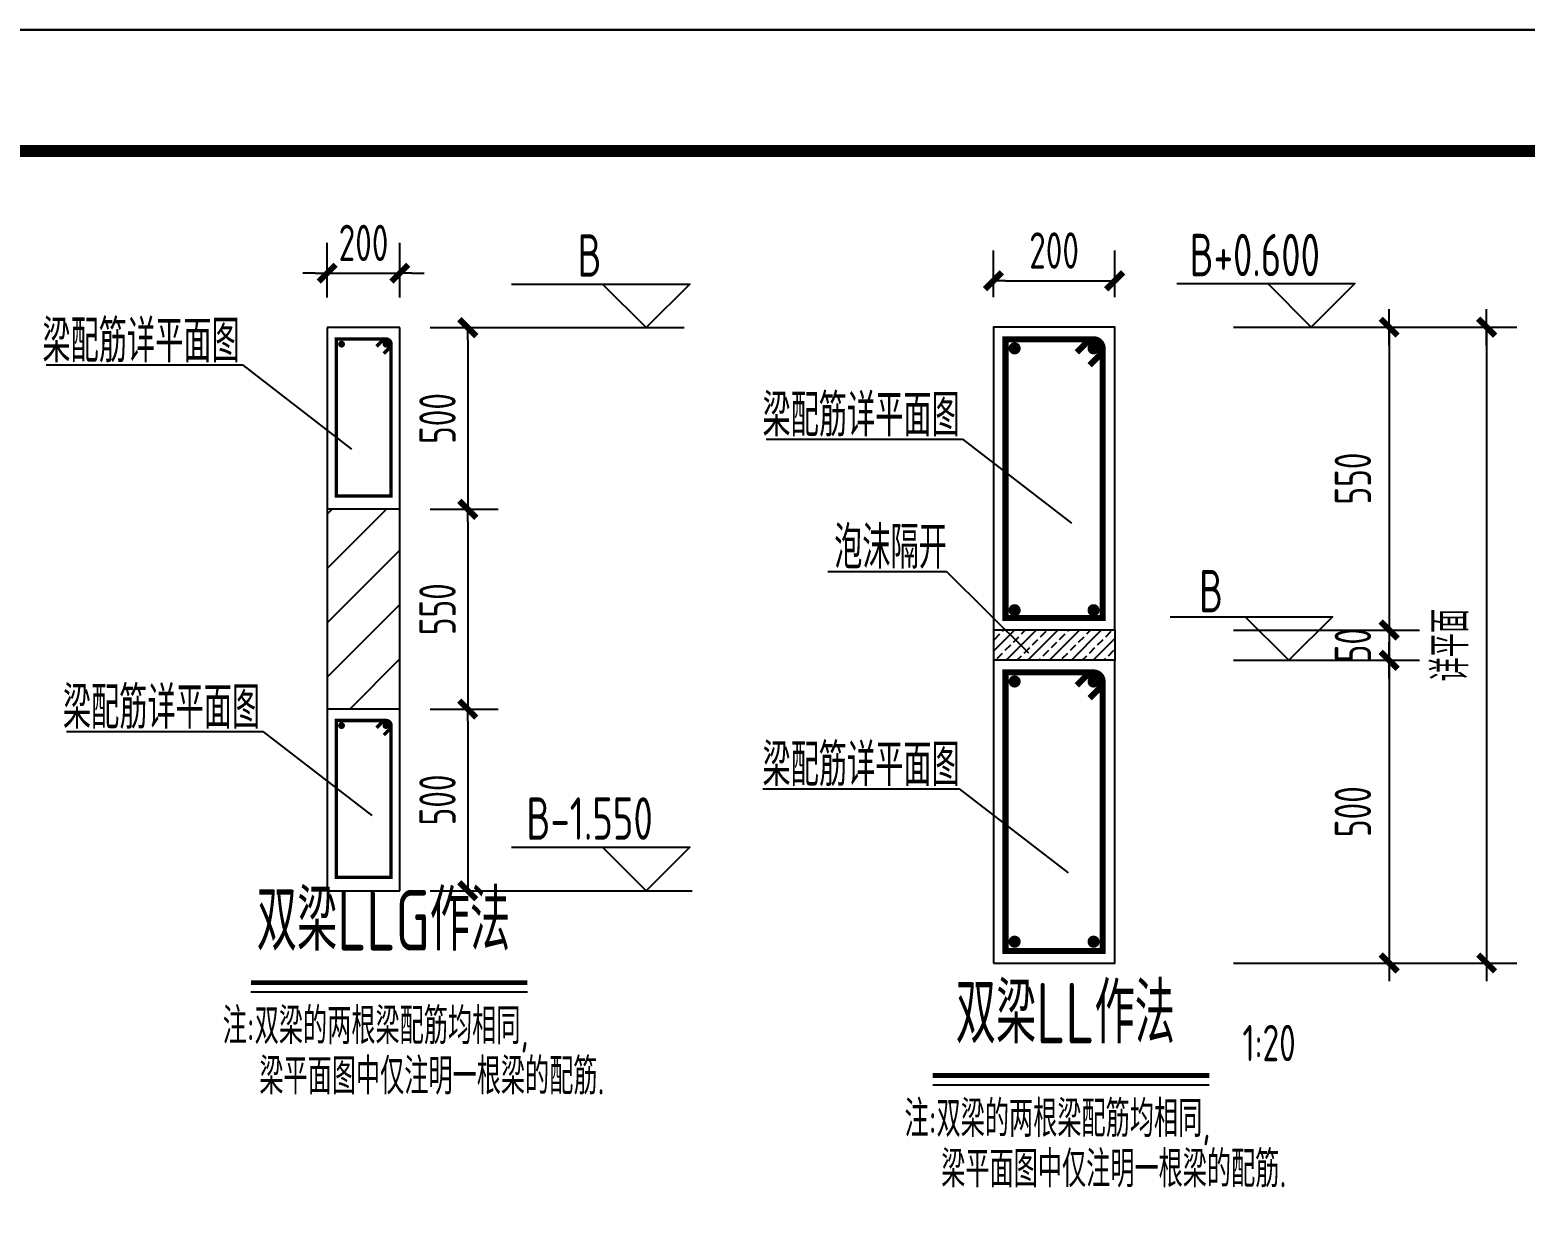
# Model space of a CAD drawing. Extents: x 580289 to 1106878, y -144605 to 78052.
# Drawn here: x 907528 to 919879, y -14192 to -4297 of the extents above; entities that cross this region are included whole.
import ezdxf
from ezdxf.enums import TextEntityAlignment as Align

# ---------------------------------------------------------------- set-up
doc = ezdxf.new("R2010")
doc.units = 0
doc.header["$LTSCALE"] = 100
doc.layers.get('0').update_dxf_attribs({"linetype": 'CONTINUOUS'})
doc.layers.get('Defpoints').update_dxf_attribs({"linetype": 'CONTINUOUS'})
for name, color, linetype in [('beam_dy', 7, 'CONTINUOUS'), ('DIM', 3, 'CONTINUOUS'), ('T图框', 7, 'CONTINUOUS'), ('图框', 254, 'CONTINUOUS'), ('梁__实线', 4, 'CONTINUOUS')]:
    doc.layers.add(name, color=color, linetype=linetype)
doc.styles.add('dim_font', font='tssdeng.shx', dxfattribs={"width": 0.7, "bigfont": 'tssdchn.shx'})
doc.styles.get("Standard").update_dxf_attribs({"font": 'tssdeng.shx', "width": 0.7, "bigfont": 'tssdchn.shx'})
doc.styles.add('TSSD_Dimension', font='Tssdeng.shx', dxfattribs={"width": 0.7, "bigfont": 'tssdchn.shx'})
doc.dimstyles.new('DIMN', dxfattribs={"dimtxt": 300, "dimasz": 1, "dimexe": 250, "dimexo": 300, "dimgap": 150, "dimtad": 1, "dimdec": 0, "dimzin": 0, "dimdsep": 46, "dimtxsty": 'dim_font', "dimblk": '_DIMX', "dimcen": 0.09, "dimclrt": 7, "dimadec": 0, "dimazin": 0, "dimtfac": 1, "dimtdec": 0, "dimtix": 1, "dimtmove": 2, "dimatfit": 3, "dimldrblk": '_DIMX', "dimfxl": 250, "dimtolj": 1, "dimtzin": 0, "dimarcsym": 0})
doc.dimstyles.new('TSSD_100_100$0', dxfattribs={"dimtxt": 300, "dimasz": 100, "dimexe": 250, "dimexo": 250, "dimgap": 100, "dimtad": 1, "dimdec": 0, "dimzin": 0, "dimdsep": 46, "dimtxsty": 'TSSD_Dimension', "dimblk": '_TSDBK', "dimblk1": '_TSDBK', "dimblk2": '_TSDBK', "dimsah": 1, "dimcen": 0, "dimclrt": 7, "dimadec": 0, "dimazin": 0, "dimtfac": 1, "dimtdec": 0, "dimtix": 1, "dimtmove": 2, "dimatfit": 3, "dimldrblk": '_TSDBK', "dimfxl": 1, "dimtolj": 1, "dimtzin": 0, "dimarcsym": 0})

# ---------------------------------------------------------------- blocks, each defined once
blk = doc.blocks.new('_DIMX')
blk.add_line((-150, 0), (150, 0))
at = {"const_width": 50}
blk.add_lwpolyline([(-70, -70), (70, 70)], dxfattribs=at)
blk = doc.blocks.new('*D1104')
at = {"layer": 'beam_dy', "color": 0, "lineweight": -2}
for p, q in [((918794, -6752), (919811, -6752)), ((919561, -6753), (919561, -12002)), ((918724, -12003), (919811, -12003))]:
    blk.add_line(p, q, dxfattribs=at)
at = {"layer": 'Defpoints', "color": 0}
for p in [(918494, -6752), (918424, -12003), (919561, -12003)]:
    blk.add_point(p, dxfattribs=at)
at = {"layer": 'beam_dy', "color": 0, "lineweight": -2}
for p, rotation in [((919561, -6752), 90), ((919561, -12003), 270)]:
    blk.add_blockref('_DIMX', p, dxfattribs=dict(at, rotation=rotation))
at = {"layer": 'beam_dy', "color": 7, "insert": (919261, -9377), "char_height": 300, "attachment_point": 5, "rotation": 90, "style": 'TSSD_Dimension'}
blk.add_mtext('\\A1;详平面', dxfattribs=at)
blk = doc.blocks.new('*D1105')
at = {"layer": 'beam_dy', "color": 0, "lineweight": -2}
for p, q in [((917470, -6752), (919006, -6752)), ((918756, -6753), (918756, -9252)), ((917470, -9253), (919006, -9253))]:
    blk.add_line(p, q, dxfattribs=at)
at = {"layer": 'Defpoints', "color": 0}
for p in [(917170, -6752), (917170, -9253), (918756, -9253)]:
    blk.add_point(p, dxfattribs=at)
at = {"layer": 'beam_dy', "color": 0, "lineweight": -2}
for p, rotation in [((918756, -6752), 90), ((918756, -9253), 270)]:
    blk.add_blockref('_DIMX', p, dxfattribs=dict(at, rotation=rotation))
at = {"layer": 'beam_dy', "color": 7, "insert": (918456, -8002), "char_height": 300, "attachment_point": 5, "rotation": 90, "style": 'TSSD_Dimension'}
blk.add_mtext('\\A1;550', dxfattribs=at)
blk = doc.blocks.new('*D1106')
at = {"layer": 'beam_dy', "color": 0, "lineweight": -2}
for p, q in [((917470, -9503), (919006, -9503)), ((918756, -9504), (918756, -12002)), ((917470, -12003), (919006, -12003))]:
    blk.add_line(p, q, dxfattribs=at)
at = {"layer": 'Defpoints', "color": 0}
for p in [(917170, -9503), (917170, -12003), (918756, -12003)]:
    blk.add_point(p, dxfattribs=at)
at = {"layer": 'beam_dy', "color": 0, "lineweight": -2}
for p, rotation in [((918756, -9503), 90), ((918756, -12003), 270)]:
    blk.add_blockref('_DIMX', p, dxfattribs=dict(at, rotation=rotation))
at = {"layer": 'beam_dy', "color": 7, "insert": (918456, -10753), "char_height": 300, "attachment_point": 5, "rotation": 90, "style": 'TSSD_Dimension'}
blk.add_mtext('\\A1;500', dxfattribs=at)
blk = doc.blocks.new('*D1107')
at = {"layer": 'beam_dy', "color": 0, "lineweight": -2}
for p, q in [((917470, -9253), (919006, -9253)), ((918756, -9252), (918756, -9251)), ((918756, -9253), (918756, -9503)), ((917470, -9503), (919006, -9503)), ((918756, -9504), (918756, -9505))]:
    blk.add_line(p, q, dxfattribs=at)
at = {"layer": 'Defpoints', "color": 0}
for p in [(917170, -9253), (917170, -9503), (918756, -9503)]:
    blk.add_point(p, dxfattribs=at)
at = {"layer": 'beam_dy', "color": 0, "lineweight": -2}
for p, rotation in [((918756, -9253), 270), ((918756, -9503), 90)]:
    blk.add_blockref('_DIMX', p, dxfattribs=dict(at, rotation=rotation))
at = {"layer": 'beam_dy', "color": 7, "insert": (918456, -9378), "char_height": 300, "attachment_point": 5, "rotation": 90, "style": 'TSSD_Dimension'}
blk.add_mtext('\\A1;50', dxfattribs=at)
blk = doc.blocks.new('_TSDBK')
blk.add_line((-1, 0), (0, 0))
at = {"const_width": 0.5}
blk.add_lwpolyline([(-0.7, -0.7), (0.7, 0.7)], dxfattribs=at)
blk = doc.blocks.new('*D1108')
at = {"layer": 'Defpoints', "color": 0}
for p in [(916489, -6369), (915487, -6753), (916489, -6753)]:
    blk.add_point(p, dxfattribs=at)
at = {"layer": 'DIM', "color": 0, "lineweight": -2}
for p, q in [((915487, -6503), (915487, -6119)), ((916489, -6503), (916489, -6119)), ((915587, -6369), (916389, -6369))]:
    blk.add_line(p, q, dxfattribs=at)
at = {"layer": 'DIM', "color": 0, "lineweight": -2, "xscale": 100, "yscale": 100, "zscale": 100, "rotation": 180}
blk.add_blockref('_TSDBK', (915487, -6369), dxfattribs=at)
at = {"layer": 'DIM', "color": 0, "lineweight": -2, "xscale": 100, "yscale": 100, "zscale": 100}
blk.add_blockref('_TSDBK', (916489, -6369), dxfattribs=at)
at = {"layer": 'DIM', "color": 7, "insert": (915988, -6119), "char_height": 300, "attachment_point": 5, "style": 'TSSD_Dimension'}
blk.add_mtext('\\A1;\\A1;200', dxfattribs=at)
blk = doc.blocks.new('A$C72C84CBD')
at = {"layer": '图框', "color": 0}
for points in [[(0, 0), (0, 59400), (84100, 59400), (84100, 0)], [(0, 0), (84100, 0), (84100, 59400), (0, 59400)]]:
    blk.add_lwpolyline(points, close=True, dxfattribs=at)
at = {"layer": '图框', "color": 0, "const_width": 100}
blk.add_lwpolyline([(2500, 1000), (83100, 1000), (83100, 58400), (2500, 58400)], close=True, dxfattribs=at)
blk = doc.blocks.new('图框')
at = {"layer": 'T图框', "color": 4}
blk.add_blockref('A$C72C84CBD', (602717, 102744), dxfattribs=at)
blk = doc.blocks.new('*D1318')
at = {"layer": 'Defpoints', "color": 0}
for p in [(910584, -6306), (909984, -6756), (910584, -6756)]:
    blk.add_point(p, dxfattribs=at)
at = {"layer": 'DIM', "color": 0, "lineweight": -2}
for p, q in [((909984, -6506), (909984, -6056)), ((910584, -6506), (910584, -6056)), ((909884, -6306), (909784, -6306)), ((909984, -6306), (910584, -6306)), ((910684, -6306), (910784, -6306))]:
    blk.add_line(p, q, dxfattribs=at)
at = {"layer": 'DIM', "color": 0, "lineweight": -2, "xscale": 100, "yscale": 100, "zscale": 100}
blk.add_blockref('_TSDBK', (909984, -6306), dxfattribs=at)
at = {"layer": 'DIM', "color": 0, "lineweight": -2, "xscale": 100, "yscale": 100, "zscale": 100, "rotation": 180}
blk.add_blockref('_TSDBK', (910584, -6306), dxfattribs=at)
at = {"layer": 'DIM', "color": 7, "insert": (910284, -6056), "char_height": 300, "attachment_point": 5, "style": 'TSSD_Dimension'}
blk.add_mtext('\\A1;200', dxfattribs=at)
blk = doc.blocks.new('*D1319')
at = {"layer": 'Defpoints', "color": 0}
for p in [(910584, -6756), (910584, -8256), (911145, -8256)]:
    blk.add_point(p, dxfattribs=at)
at = {"layer": 'DIM', "color": 0, "lineweight": -2}
for p, q in [((910834, -6756), (911395, -6756)), ((911145, -6856), (911145, -8156)), ((910834, -8256), (911395, -8256))]:
    blk.add_line(p, q, dxfattribs=at)
at = {"layer": 'DIM', "color": 0, "lineweight": -2, "xscale": 100, "yscale": 100, "zscale": 100}
for p, rotation in [((911145, -6756), 90), ((911145, -8256), 270)]:
    blk.add_blockref('_TSDBK', p, dxfattribs=dict(at, rotation=rotation))
at = {"layer": 'DIM', "color": 7, "insert": (910895, -7506), "char_height": 300, "attachment_point": 5, "rotation": 90, "style": 'TSSD_Dimension'}
blk.add_mtext('\\A1;500', dxfattribs=at)
blk = doc.blocks.new('*D1320')
at = {"layer": 'Defpoints', "color": 0}
for p in [(910584, -8256), (910584, -9906), (911145, -9906)]:
    blk.add_point(p, dxfattribs=at)
at = {"layer": 'DIM', "color": 0, "lineweight": -2}
for p, q in [((910834, -8256), (911395, -8256)), ((911145, -8356), (911145, -9806)), ((910834, -9906), (911395, -9906))]:
    blk.add_line(p, q, dxfattribs=at)
at = {"layer": 'DIM', "color": 0, "lineweight": -2, "xscale": 100, "yscale": 100, "zscale": 100}
for p, rotation in [((911145, -8256), 90), ((911145, -9906), 270)]:
    blk.add_blockref('_TSDBK', p, dxfattribs=dict(at, rotation=rotation))
at = {"layer": 'DIM', "color": 7, "insert": (910895, -9081), "char_height": 300, "attachment_point": 5, "rotation": 90, "style": 'TSSD_Dimension'}
blk.add_mtext('\\A1;550', dxfattribs=at)
blk = doc.blocks.new('*D1321')
at = {"layer": 'Defpoints', "color": 0}
for p in [(910584, -9906), (910584, -11406), (911145, -11406)]:
    blk.add_point(p, dxfattribs=at)
at = {"layer": 'DIM', "color": 0, "lineweight": -2}
for p, q in [((910834, -9906), (911395, -9906)), ((911145, -10006), (911145, -11306)), ((910834, -11406), (911395, -11406))]:
    blk.add_line(p, q, dxfattribs=at)
at = {"layer": 'DIM', "color": 0, "lineweight": -2, "xscale": 100, "yscale": 100, "zscale": 100}
for p, rotation in [((911145, -9906), 90), ((911145, -11406), 270)]:
    blk.add_blockref('_TSDBK', p, dxfattribs=dict(at, rotation=rotation))
at = {"layer": 'DIM', "color": 7, "insert": (910895, -10656), "char_height": 300, "attachment_point": 5, "rotation": 90, "style": 'TSSD_Dimension'}
blk.add_mtext('\\A1;500', dxfattribs=at)

msp = doc.modelspace()

# ---------------------------------------------------------------- hatches: boundary and pattern name
at = {"layer": 'DIM'}
h = msp.add_hatch(dxfattribs=at)
h.set_pattern_fill('ANSI31', color=256, scale=100, style=0)
h.set_pattern_definition([(45, (-1843.84, -9525.7), (-224.5064, 224.5064), [])])
h.paths.add_polyline_path([(910583.9, -8255.9), (909983.9, -8255.9), (909983.9, -9905.9), (910583.9, -9905.9)])
at = {"layer": '梁__实线'}
h = msp.add_hatch(dxfattribs=at)
h.set_pattern_fill('ANSI33', color=256, scale=20, style=0)
h.set_pattern_definition([(45, (833280.49, -102590.62), (-89.80256, 89.80256), []), (45, (833370.29, -102590.62), (-89.80256, 89.80256), [63.5, -31.75])])
h.paths.add_polyline_path([(916489.1, -9503.1), (916489.1, -9502.8), (916489.1, -9252.8), (915486.8, -9252.8), (915486.8, -9503.1)])

# ---------------------------------------------------------------- linework, layer by layer
at = {"layer": 'beam_dy'}
for p, q in [((907662.5, -7064.3), (909284.1, -7064.3)), ((909284.1, -7064.3), (910184.7, -7759.2)), ((913610.1, -7677), (915231.7, -7677)), ((915231.7, -7677), (916132.4, -8371.9)), ((914119.4, -8768.5), (915098.3, -8768.5)), ((915098.3, -8768.5), (915775.4, -9440.9)), ((915486.8, -9252.8), (915486.8, -9502.8)), ((916489.1, -9252.8), (916489.1, -9502.8)), ((915486.8, -9503.1), (915486.8, -9502.8)), ((916489.1, -9502.8), (916489.1, -9503.1)), ((907831.5, -10090.7), (909453.1, -10090.7)), ((909453.1, -10090.7), (910353.7, -10785.6)), ((913581.7, -10564.1), (915203.3, -10564.1)), ((915203.3, -10564.1), (916104, -11259)), ((909353.6, -12241.8), (911637.1, -12241.8)), ((914985.8, -13008), (917269.3, -13008))]:
    msp.add_line(p, q, dxfattribs=at)
for points in [[(911506.1, -6395.6), (912978, -6395.6), (912618, -6755.6), (912258, -6395.6)], [(917000.6, -6392), (918472.4, -6392), (918112.4, -6752), (917752.4, -6392)], [(916947.3, -9142.8), (918286.4, -9142.8), (917926.4, -9502.8), (917566.4, -9142.8)], [(911506.1, -11045.9), (912978, -11045.9), (912618, -11405.9), (912258, -11045.9)]]:
    msp.add_lwpolyline(points, dxfattribs=at)
for points in [[(915486.8, -9252.8), (916489.1, -9252.8), (916489.1, -6753), (915486.8, -6753)], [(915486.8, -12003), (916489.1, -12003), (916489.1, -9503.1), (915486.8, -9503.1)]]:
    msp.add_lwpolyline(points, close=True, dxfattribs=at)
for points, const_width in [([(910392, -6910.1), (910439.8, -6862.3, -0.6681786), (910511.9, -6892.2), (910511.9, -8145.8), (910060, -8145.8), (910060, -6849.9), (910469.6, -6849.9, -0.6681786), (910499.5, -6922), (910451.7, -6969.8)], 28.2), ([(916176.2, -6958.8), (916261, -6873.9, -0.6681786), (916389.1, -6927), (916389.1, -9152.8), (915586.8, -9152.8), (915586.8, -6852), (916314.1, -6852, -0.6681786), (916367.1, -6980), (916282.2, -7064.9)], 50), ([(916176.2, -9710), (916261, -9625.1, -0.6681786), (916389.1, -9678.1), (916389.1, -11903), (915586.8, -11903), (915586.8, -9603.1), (916314.1, -9603.1, -0.6681786), (916367.1, -9731.2), (916282.2, -9816)], 50), ([(910392, -10060.4), (910439.8, -10012.6, -0.6681786), (910511.9, -10042.4), (910511.9, -11296), (910060, -11296), (910060, -10000.2), (910469.6, -10000.2, -0.6681786), (910499.5, -10072.3), (910451.7, -10120.1)], 28.2)]:
    msp.add_lwpolyline(points, format="xyb", dxfattribs=dict(at, const_width=const_width))
for points, const_width in [([(910088.2, -6892.2, 1), (910116.4, -6892.2, 1)], 28.2), ([(910455.6, -6892.2, 1), (910483.7, -6892.2, 1)], 28.2), ([(915636.8, -6927, 1), (915686.8, -6927, 1)], 50), ([(916289.1, -6927, 1), (916339.1, -6927, 1)], 50), ([(915636.8, -9089.4, -1), (915686.8, -9089.4, -1)], 50), ([(916289.1, -9089.4, -1), (916339.1, -9089.4, -1)], 50), ([(915636.8, -9678.1, 1), (915686.8, -9678.1, 1)], 50), ([(916289.1, -9678.1, 1), (916339.1, -9678.1, 1)], 50), ([(910088.2, -10042.4, 1), (910116.3, -10042.4, 1)], 28.2), ([(910455.5, -10042.4, 1), (910483.7, -10042.4, 1)], 28.2), ([(915636.8, -11826.9, -1), (915686.8, -11826.9, -1)], 50), ([(916289.1, -11826.9, -1), (916339.1, -11826.9, -1)], 50)]:
    msp.add_lwpolyline(points, format="xyb", close=True, dxfattribs=dict(at, const_width=const_width))
at = {"layer": 'beam_dy', "const_width": 40}
for points in [[(909353.6, -12165.7), (911637.1, -12165.7)], [(914985.8, -12931.9), (917269.3, -12931.9)]]:
    msp.add_lwpolyline(points, dxfattribs=at)
at = {"layer": 'DIM'}
for p, q in [((909983.9, -6755.6), (909983.9, -11405.9)), ((910583.9, -6755.6), (909983.9, -6755.6)), ((910583.9, -8255.9), (910583.9, -6755.6)), ((911394.8, -6755.6), (912932.2, -6755.6)), ((910583.9, -8255.9), (909983.9, -8255.9)), ((910583.9, -9905.9), (910583.9, -8255.9)), ((910583.9, -9905.9), (909983.9, -9905.9)), ((910583.9, -11405.9), (910583.9, -9905.9)), ((909983.9, -11405.9), (910583.9, -11405.9)), ((911394.8, -11405.9), (912998.3, -11405.9))]:
    msp.add_line(p, q, dxfattribs=at)

# ---------------------------------------------------------------- block references
at = {"layer": 'T图框'}
msp.add_blockref('图框', (245976.7, -166440.6), dxfattribs=at)

# ---------------------------------------------------------------- texts
at = {"layer": 'beam_dy', "color": 2, "width": 0.7}
for s, p in [('B', (912151.3, -6159.5)), ('B+0.600', (917645.8, -6155.9)), ('B', (917285, -8931.2)), ('B-1.550', (912151.3, -10809.8))]:
    msp.add_text(s, height=350, dxfattribs=at).set_placement(p, align=Align.MIDDLE)
for s, p in [('梁配筋详平面图', (907631.6, -7041.8)), ('梁配筋详平面图', (913579.3, -7654.5)), ('泡沫隔开', (914171.3, -8746)), ('梁配筋详平面图', (907800.6, -10068.2)), ('梁配筋详平面图', (913579.3, -10541.6))]:
    msp.add_text(s, height=350, dxfattribs=at).set_placement(p)
at = {"layer": 'beam_dy', "width": 0.7}
for s, p in [('双梁LLG作法', (910448.7, -12050.4)), ('双梁LL作法', (916081, -12816.6))]:
    msp.add_text(s, height=500, dxfattribs=at).set_placement(p, align=Align.BOTTOM_CENTER)
at = {"layer": 'beam_dy', "color": 4, "width": 0.7}
for s, p in [('注:双梁的两根梁配筋均相同,', (909120.5, -12672.8)), ('1:20', (917544.3, -12813.8)), ('梁平面图中仅注明一根梁的配筋.', (909423.6, -13088.3)), ('注:双梁的两根梁配筋均相同,', (914752.8, -13439)), ('梁平面图中仅注明一根梁的配筋.', (915055.8, -13854.5))]:
    msp.add_text(s, height=300, dxfattribs=at).set_placement(p)

# ---------------------------------------------------------------- dimensions: what is measured, and where the dimension line sits
at = {"layer": 'beam_dy'}
for base, p1, p2, text, picture, middle in [((918756.5, -9252.8), (917170.4, -6752), (917170.4, -9252.8), '550', '*D1105', (918456.5, -8002.4)), ((919560.8, -12003), (918494.4, -6752), (918423.8, -12003), '详平面', '*D1104', (919260.8, -9377.5))]:
    dim = msp.add_linear_dim(base=base, p1=p1, p2=p2, angle=90, text=text, dimstyle='DIMN', override={"dimlfac": 0.2, "dimtxsty": 'TSSD_Dimension'}, dxfattribs=at)
    dim.commit()
    dim.dimension.update_dxf_attribs({"geometry": picture, "text_midpoint": middle})
for base, p1, p2, picture, middle in [((918756.5, -9502.8), (917170.4, -9253.1), (917170.4, -9502.8), '*D1107', (918456.5, -9378)), ((918756.5, -12003), (917170.4, -9502.8), (917170.4, -12003), '*D1106', (918456.5, -10752.9))]:
    dim = msp.add_linear_dim(base=base, p1=p1, p2=p2, angle=90, dimstyle='DIMN', override={"dimlfac": 0.2, "dimtxsty": 'TSSD_Dimension'}, dxfattribs=at)
    dim.commit()
    dim.dimension.update_dxf_attribs({"geometry": picture, "text_midpoint": middle})
at = {"layer": 'DIM'}
dim = msp.add_linear_dim(base=(910583.9, -6306), p1=(909983.9, -6755.6), p2=(910583.9, -6755.6), text='200', dimstyle='TSSD_100_100$0', dxfattribs=at)
dim.commit()
dim.dimension.update_dxf_attribs({"geometry": '*D1318', "text_midpoint": (910283.9, -6056)})
dim = msp.add_aligned_dim(p1=(915486.8, -6753), p2=(916489.1, -6753), distance=384, text='\\A1;200', dimstyle='TSSD_100_100$0', dxfattribs=at)
dim.commit()
dim.dimension.update_dxf_attribs({"geometry": '*D1108', "text_midpoint": (915987.9, -6119)})
for base, p1, p2, text, picture, middle in [((911144.8, -8255.9), (910583.9, -6755.6), (910583.9, -8255.9), '500', '*D1319', (910894.8, -7505.8)), ((911144.8, -9905.9), (910583.9, -8255.9), (910583.9, -9905.9), '550', '*D1320', (910894.8, -9080.9)), ((911144.8, -11405.9), (910583.9, -9905.9), (910583.9, -11405.9), '500', '*D1321', (910894.8, -10655.9))]:
    dim = msp.add_linear_dim(base=base, p1=p1, p2=p2, angle=90, text=text, dimstyle='TSSD_100_100$0', dxfattribs=at)
    dim.commit()
    dim.dimension.update_dxf_attribs({"geometry": picture, "text_midpoint": middle})

doc.saveas('drawing.dxf')
